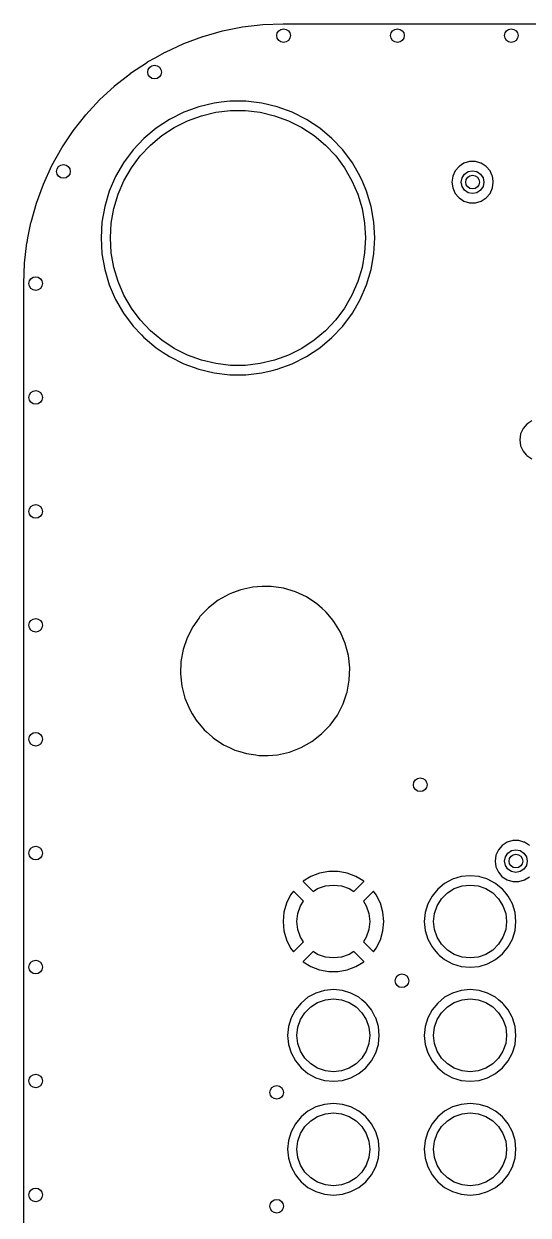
# Model space of a CAD drawing. Extents: x 100.3 to 185, y -144.7 to -85.3.
# Drawn here: x 100.3 to 111.37, y -111.44 to -85.3 of the extents above; entities that cross this region are included whole.
import ezdxf

# ---------------------------------------------------------------- set-up
doc = ezdxf.new("R2010")
doc.units = 0
doc.layers.add('BLACK', color=7, linetype='CONTINUOUS')

msp = doc.modelspace()

# ---------------------------------------------------------------- linework, layer by layer
at = {"layer": 'BLACK', "linetype": 'CONTINUOUS'}
for p, q in [((104.233, -85.5773), (104.66, -85.4572)), ((104.66, -85.4572), (104.664, -85.4563)), ((104.664, -85.4563), (105.099, -85.3701)), ((105.099, -85.3701), (105.103, -85.3695)), ((105.103, -85.3695), (105.543, -85.3178)), ((105.543, -85.3178), (105.547, -85.3175)), ((105.547, -85.3175), (105.991, -85.3005)), ((105.991, -85.3005), (105.993, -85.3005)), ((105.993, -85.3005), (106.04, -85.3006)), ((106.04, -85.3006), (106.04, -85.3006)), ((106.04, -85.3006), (106.047, -85.3006)), ((106.047, -85.3006), (106.048, -85.3005)), ((106.048, -85.3005), (151.507, -85.301)), ((103.407, -85.919), (103.81, -85.7334)), ((103.81, -85.7334), (103.813, -85.7319)), ((103.813, -85.7319), (104.229, -85.5785)), ((104.229, -85.5785), (104.233, -85.5773)), ((103.183, -86.0439), (103.403, -85.9207)), ((103.403, -85.9207), (103.407, -85.919)), ((102.644, -86.3859), (103.013, -86.1395)), ((103.013, -86.1395), (103.016, -86.1374)), ((103.016, -86.1374), (103.183, -86.0439)), ((102.293, -86.6629), (102.641, -86.3882)), ((102.641, -86.3882), (102.644, -86.3859)), ((101.964, -86.9667), (102.29, -86.6654)), ((102.29, -86.6654), (102.293, -86.6629)), ((101.661, -87.2953), (101.962, -86.9694)), ((101.962, -86.9694), (101.964, -86.9667)), ((104.478, -87.0401), (104.138, -87.1207)), ((104.634, -87.0219), (104.478, -87.0401)), ((104.825, -86.9995), (104.634, -87.0219)), ((105.175, -86.9995), (104.825, -86.9995)), ((105.409, -87.0269), (105.175, -86.9995)), ((105.522, -87.0401), (105.409, -87.0269)), ((105.862, -87.1207), (105.522, -87.0401)), ((101.384, -87.6469), (101.658, -87.2983)), ((101.658, -87.2983), (101.661, -87.2953)), ((103.81, -87.2402), (103.497, -87.3971)), ((103.957, -87.1866), (103.81, -87.2402)), ((103.81, -87.2402), (103.81, -87.2402)), ((103.81, -87.2402), (103.81, -87.2402)), ((103.891, -87.429), (104.197, -87.3176)), ((104.138, -87.1207), (103.957, -87.1866)), ((104.197, -87.3176), (104.514, -87.2425)), ((104.514, -87.2425), (104.837, -87.2047)), ((104.837, -87.2047), (105.163, -87.2047)), ((105.163, -87.2047), (105.486, -87.2425)), ((105.486, -87.2425), (105.803, -87.3176)), ((105.803, -87.3176), (106.109, -87.429)), ((106.19, -87.2402), (105.862, -87.1207)), ((105.862, -87.1207), (105.862, -87.1207)), ((105.862, -87.1207), (105.862, -87.1207)), ((106.503, -87.3971), (106.19, -87.2402)), ((106.19, -87.2402), (106.19, -87.2402)), ((106.19, -87.2402), (106.19, -87.2402)), ((103.497, -87.3971), (103.205, -87.5891)), ((103.328, -87.7541), (103.6, -87.5751)), ((103.6, -87.5751), (103.891, -87.429)), ((106.109, -87.429), (106.4, -87.5751)), ((106.4, -87.5751), (106.672, -87.7541)), ((106.652, -87.4955), (106.503, -87.3971)), ((106.795, -87.5892), (106.652, -87.4955)), ((101.223, -87.8887), (101.382, -87.65)), ((101.382, -87.65), (101.384, -87.6469)), ((102.937, -87.8138), (102.698, -88.068)), ((103.205, -87.5891), (102.937, -87.8138)), ((103.079, -87.9634), (103.328, -87.7541)), ((106.672, -87.7541), (106.921, -87.9634)), ((107.063, -87.8138), (106.795, -87.5892)), ((107.302, -88.068), (107.063, -87.8138)), ((100.918, -88.4096), (101.134, -88.0224)), ((101.134, -88.0224), (101.136, -88.019)), ((101.136, -88.019), (101.223, -87.8887)), ((102.698, -88.068), (102.489, -88.3484)), ((102.855, -88.2002), (103.079, -87.9634)), ((106.921, -87.9634), (107.145, -88.2002)), ((107.511, -88.3484), (107.302, -88.068)), ((102.489, -88.3484), (102.314, -88.6511)), ((102.489, -88.3484), (102.489, -88.3484)), ((102.661, -88.4614), (102.855, -88.2002)), ((107.145, -88.2002), (107.339, -88.4614)), ((107.686, -88.6511), (107.511, -88.3484)), ((109.961, -88.361), (109.852, -88.431)), ((110.085, -88.3245), (109.961, -88.361)), ((109.961, -88.361), (109.961, -88.361)), ((110.215, -88.3245), (110.085, -88.3245)), ((110.085, -88.3245), (110.085, -88.3245)), ((110.328, -88.3577), (110.215, -88.3245)), ((110.215, -88.3245), (110.215, -88.3245)), ((110.339, -88.361), (110.328, -88.3577)), ((110.448, -88.431), (110.339, -88.361)), ((110.339, -88.361), (110.339, -88.361)), ((110.339, -88.361), (110.339, -88.361)), ((100.731, -88.8161), (100.916, -88.413)), ((100.916, -88.413), (100.918, -88.4096)), ((102.498, -88.7434), (102.661, -88.4614)), ((107.339, -88.4614), (107.502, -88.7434)), ((109.767, -88.5289), (109.713, -88.6468)), ((109.852, -88.431), (109.767, -88.5289)), ((109.919, -88.6793), (109.973, -88.5982)), ((109.973, -88.5982), (110.054, -88.544)), ((110.054, -88.544), (110.15, -88.525)), ((110.15, -88.525), (110.246, -88.544)), ((110.246, -88.544), (110.327, -88.5982)), ((110.327, -88.5982), (110.381, -88.6793)), ((110.533, -88.5289), (110.448, -88.431)), ((110.448, -88.431), (110.448, -88.431)), ((110.448, -88.431), (110.448, -88.431)), ((110.582, -88.6361), (110.533, -88.5289)), ((100.576, -89.2361), (100.729, -88.8197)), ((100.729, -88.8197), (100.731, -88.8161)), ((102.314, -88.6511), (102.176, -88.972)), ((102.314, -88.6511), (102.314, -88.6511)), ((102.369, -89.0423), (102.498, -88.7434)), ((107.502, -88.7434), (107.631, -89.0423)), ((107.739, -88.775), (107.686, -88.6511)), ((107.824, -88.972), (107.739, -88.775)), ((109.713, -88.6468), (109.695, -88.775)), ((109.695, -88.775), (109.695, -88.775)), ((109.695, -88.775), (109.713, -88.9032)), ((109.9, -88.775), (109.919, -88.6793)), ((109.919, -88.8707), (109.9, -88.775)), ((109.973, -88.9518), (109.919, -88.8707)), ((110.381, -88.8707), (110.327, -88.9518)), ((110.381, -88.6793), (110.4, -88.775)), ((110.4, -88.775), (110.381, -88.8707)), ((110.587, -88.6468), (110.582, -88.6361)), ((110.602, -88.7566), (110.587, -88.6468)), ((110.587, -88.9032), (110.605, -88.775)), ((110.605, -88.775), (110.602, -88.7566)), ((102.176, -88.972), (102.075, -89.3069)), ((102.176, -88.972), (102.176, -88.972)), ((102.275, -89.3543), (102.369, -89.0423)), ((107.631, -89.0423), (107.725, -89.3543)), ((107.925, -89.3069), (107.824, -88.972)), ((109.713, -88.9032), (109.745, -88.972)), ((109.745, -88.972), (109.767, -89.0211)), ((109.767, -89.0211), (109.84, -89.105)), ((109.84, -89.105), (109.852, -89.119)), ((109.852, -89.119), (109.93, -89.1691)), ((110.054, -89.006), (109.973, -88.9518)), ((110.15, -89.025), (110.054, -89.006)), ((110.246, -89.006), (110.15, -89.025)), ((110.327, -88.9518), (110.246, -89.006)), ((110.339, -89.189), (110.448, -89.119)), ((110.448, -89.119), (110.533, -89.0211)), ((110.533, -89.0211), (110.587, -88.9032)), ((100.459, -89.6538), (100.575, -89.2398)), ((100.575, -89.2398), (100.576, -89.2361)), ((102.075, -89.3069), (102.015, -89.6511)), ((102.075, -89.3069), (102.075, -89.3069)), ((102.219, -89.6749), (102.275, -89.3543)), ((107.725, -89.3543), (107.781, -89.6749)), ((107.985, -89.6511), (107.925, -89.3069)), ((109.93, -89.1691), (109.961, -89.189)), ((109.961, -89.189), (110.085, -89.2255)), ((110.085, -89.2255), (110.085, -89.2255)), ((110.085, -89.2255), (110.215, -89.2255)), ((110.215, -89.2255), (110.339, -89.189)), ((110.215, -89.2255), (110.215, -89.2255)), ((100.39, -90), (100.455, -89.6706)), ((100.455, -89.6706), (100.456, -89.6669)), ((100.456, -89.6669), (100.459, -89.6538)), ((102.015, -89.6511), (101.994, -90)), ((102.2, -90), (102.219, -89.6749)), ((107.781, -89.6749), (107.8, -90)), ((108.006, -90), (107.985, -89.6511)), ((100.317, -90.55), (100.368, -90.1096)), ((100.368, -90.1096), (100.369, -90.1058)), ((100.369, -90.1058), (100.37, -90.1)), ((100.37, -90.1), (100.39, -90)), ((101.994, -90), (102.015, -90.3489)), ((102.219, -90.3251), (102.2, -90)), ((107.8, -90), (107.781, -90.3251)), ((107.985, -90.3489), (108.006, -90)), ((102.015, -90.3489), (102.075, -90.6931)), ((102.275, -90.6457), (102.219, -90.3251)), ((107.781, -90.3251), (107.725, -90.6457)), ((107.925, -90.6931), (107.985, -90.3489)), ((100.301, -90.9983), (100.317, -90.5541)), ((100.317, -90.5502), (100.317, -90.55)), ((100.317, -90.5541), (100.317, -90.5502)), ((102.075, -90.6931), (102.075, -90.6931)), ((102.075, -90.6931), (102.176, -91.028)), ((102.369, -90.9577), (102.275, -90.6457)), ((107.725, -90.6457), (107.631, -90.9577)), ((107.824, -91.028), (107.925, -90.6931)), ((102.498, -91.2566), (102.369, -90.9577)), ((107.631, -90.9577), (107.502, -91.2566)), ((100.3, -91.0553), (100.301, -91.0536)), ((100.3, -94.43), (100.3, -91.0553)), ((100.301, -91.0002), (100.301, -90.9983)), ((100.301, -91.0461), (100.301, -91.0002)), ((100.301, -91.0536), (100.301, -91.0461)), ((102.176, -91.028), (102.176, -91.028)), ((102.176, -91.028), (102.285, -91.2815)), ((107.686, -91.3489), (107.824, -91.028)), ((102.285, -91.2815), (102.314, -91.3489)), ((102.314, -91.3489), (102.489, -91.6516)), ((102.661, -91.5386), (102.498, -91.2566)), ((107.502, -91.2566), (107.339, -91.5386)), ((107.511, -91.6516), (107.686, -91.3489)), ((102.489, -91.6516), (102.698, -91.932)), ((102.855, -91.7998), (102.661, -91.5386)), ((107.339, -91.5386), (107.145, -91.7998)), ((107.302, -91.932), (107.511, -91.6516)), ((102.698, -91.932), (102.883, -92.1282)), ((103.079, -92.0366), (102.855, -91.7998)), ((107.145, -91.7998), (106.921, -92.0366)), ((107.063, -92.1862), (107.302, -91.932)), ((102.883, -92.1282), (102.937, -92.1862)), ((102.937, -92.1862), (102.962, -92.2071)), ((102.962, -92.2071), (103.205, -92.4108)), ((103.328, -92.2459), (103.079, -92.0366)), ((103.6, -92.4249), (103.328, -92.2459)), ((106.672, -92.2459), (106.4, -92.4249)), ((106.921, -92.0366), (106.672, -92.2459)), ((106.795, -92.4108), (107.063, -92.1862)), ((103.205, -92.4108), (103.36, -92.5125)), ((103.36, -92.5125), (103.496, -92.6024)), ((103.891, -92.571), (103.6, -92.4249)), ((106.4, -92.4249), (106.109, -92.571)), ((106.503, -92.6029), (106.795, -92.4108)), ((103.496, -92.6024), (103.497, -92.6029)), ((103.497, -92.6029), (103.81, -92.7598)), ((103.81, -92.7598), (104.138, -92.8793)), ((104.197, -92.6824), (103.891, -92.571)), ((104.514, -92.7575), (104.197, -92.6824)), ((104.837, -92.7953), (104.514, -92.7575)), ((105.163, -92.7953), (104.837, -92.7953)), ((105.486, -92.7575), (105.163, -92.7953)), ((105.803, -92.6824), (105.486, -92.7575)), ((106.109, -92.571), (105.803, -92.6824)), ((105.862, -92.8793), (106.19, -92.7598)), ((106.19, -92.7598), (106.503, -92.6029)), ((104.138, -92.8793), (104.138, -92.8793)), ((104.138, -92.8793), (104.138, -92.8793)), ((104.138, -92.8793), (104.478, -92.9599)), ((104.478, -92.9599), (104.478, -92.9599)), ((104.478, -92.9599), (104.478, -92.9599)), ((104.478, -92.9599), (104.825, -93.0005)), ((104.825, -93.0005), (104.825, -93.0005)), ((104.825, -93.0005), (105.175, -93.0005)), ((105.175, -93.0005), (105.522, -92.9599)), ((105.175, -93.0005), (105.175, -93.0005)), ((105.522, -92.9599), (105.749, -92.9062)), ((105.522, -92.9599), (105.522, -92.9599)), ((105.522, -92.9599), (105.522, -92.9599)), ((105.749, -92.9062), (105.862, -92.8793)), ((111.342, -94.086), (111.257, -94.1839)), ((111.451, -94.016), (111.342, -94.086)), ((111.203, -94.3018), (111.185, -94.43)), ((111.257, -94.1839), (111.203, -94.3018)), ((100.3, -99.5679), (100.3, -94.43)), ((111.185, -94.43), (111.185, -94.43)), ((111.185, -94.43), (111.203, -94.5582)), ((111.203, -94.5582), (111.226, -94.6079)), ((111.226, -94.6079), (111.257, -94.6761)), ((111.257, -94.6761), (111.326, -94.7559)), ((111.326, -94.7559), (111.342, -94.774)), ((111.342, -94.774), (111.451, -94.844)), ((105.06, -97.7192), (104.877, -97.7892)), ((105.325, -97.6602), (105.06, -97.7192)), ((105.528, -97.6453), (105.325, -97.6602)), ((105.325, -97.6602), (105.325, -97.6602)), ((105.325, -97.6602), (105.325, -97.6602)), ((105.731, -97.6453), (105.528, -97.6453)), ((106, -97.6848), (105.731, -97.6453)), ((105.731, -97.6453), (105.731, -97.6453)), ((106.26, -97.7631), (106, -97.6848)), ((106, -97.6848), (106, -97.6848)), ((106.506, -97.8783), (106.26, -97.7631)), ((104.569, -97.9491), (104.355, -98.115)), ((104.806, -97.8162), (104.569, -97.9491)), ((104.569, -97.9491), (104.569, -97.9491)), ((104.877, -97.7892), (104.806, -97.8162)), ((106.732, -98.0281), (106.506, -97.8783)), ((106.506, -97.8783), (106.506, -97.8783)), ((106.506, -97.8783), (106.506, -97.8783)), ((106.845, -98.1288), (106.732, -98.0281)), ((106.732, -98.0281), (106.732, -98.0281)), ((106.732, -98.0281), (106.732, -98.0281)), ((104.355, -98.115), (104.166, -98.3104)), ((104.355, -98.115), (104.355, -98.115)), ((106.918, -98.1949), (106.845, -98.1288)), ((106.934, -98.2093), (106.918, -98.1949)), ((107.054, -98.3528), (106.934, -98.2093)), ((106.934, -98.2093), (106.934, -98.2093)), ((104.008, -98.5312), (103.884, -98.7727)), ((104.146, -98.3386), (104.008, -98.5312)), ((104.166, -98.3104), (104.146, -98.3386)), ((104.166, -98.3104), (104.166, -98.3104)), ((104.166, -98.3104), (104.166, -98.3104)), ((104.166, -98.3104), (104.166, -98.3104)), ((107.108, -98.4179), (107.054, -98.3528)), ((107.249, -98.6497), (107.108, -98.4179)), ((103.884, -98.7727), (103.796, -99.0296)), ((103.884, -98.7727), (103.884, -98.7727)), ((107.356, -98.8996), (107.249, -98.6497)), ((103.796, -99.0296), (103.747, -99.2966)), ((103.796, -99.0296), (103.796, -99.0296)), ((107.424, -99.1622), (107.356, -98.8996)), ((103.747, -99.2966), (103.737, -99.5679)), ((107.454, -99.4321), (107.424, -99.1622)), ((100.3, -105), (100.3, -99.5679)), ((103.737, -99.5679), (103.767, -99.8378)), ((107.444, -99.7034), (107.454, -99.4321)), ((103.767, -99.8378), (103.835, -100.1)), ((107.395, -99.9704), (107.444, -99.7034)), ((103.835, -100.1), (103.835, -100.1)), ((103.835, -100.1), (103.942, -100.35)), ((107.307, -100.227), (107.383, -100.006)), ((107.383, -100.006), (107.395, -99.9704)), ((107.395, -99.9704), (107.395, -99.9704)), ((107.395, -99.9704), (107.395, -99.9704)), ((103.942, -100.35), (103.997, -100.441)), ((107.183, -100.469), (107.307, -100.227)), ((103.997, -100.441), (104.083, -100.581)), ((104.083, -100.581), (104.083, -100.582)), ((104.083, -100.582), (104.083, -100.582)), ((104.083, -100.582), (104.257, -100.791)), ((107.025, -100.69), (107.183, -100.469)), ((104.257, -100.791), (104.257, -100.791)), ((104.257, -100.791), (104.257, -100.791)), ((104.257, -100.791), (104.257, -100.791)), ((104.257, -100.791), (104.307, -100.836)), ((104.307, -100.836), (104.435, -100.95)), ((106.622, -101.051), (106.837, -100.885)), ((106.837, -100.885), (107.025, -100.69)), ((104.435, -100.95), (104.459, -100.972)), ((104.459, -100.972), (104.685, -101.122)), ((104.685, -101.122), (104.685, -101.122)), ((104.685, -101.122), (104.685, -101.122)), ((104.685, -101.122), (104.818, -101.184)), ((106.385, -101.184), (106.622, -101.051)), ((104.818, -101.184), (104.931, -101.237)), ((104.931, -101.237), (105.043, -101.271)), ((105.043, -101.271), (105.191, -101.315)), ((105.191, -101.315), (105.191, -101.315)), ((105.191, -101.315), (105.191, -101.315)), ((105.191, -101.315), (105.393, -101.345)), ((105.393, -101.345), (105.46, -101.355)), ((105.46, -101.355), (105.46, -101.355)), ((105.46, -101.355), (105.663, -101.355)), ((105.663, -101.355), (105.866, -101.34)), ((105.866, -101.34), (106.131, -101.281)), ((106.131, -101.281), (106.385, -101.184)), ((110.911, -103.261), (110.802, -103.331)), ((111.035, -103.224), (110.911, -103.261)), ((110.911, -103.261), (110.911, -103.261)), ((111.165, -103.224), (111.035, -103.224)), ((111.035, -103.224), (111.035, -103.224)), ((111.275, -103.257), (111.165, -103.224)), ((111.165, -103.224), (111.165, -103.224)), ((111.289, -103.261), (111.275, -103.257)), ((111.398, -103.331), (111.289, -103.261)), ((111.289, -103.261), (111.289, -103.261)), ((111.289, -103.261), (111.289, -103.261)), ((110.717, -103.429), (110.663, -103.547)), ((110.802, -103.331), (110.717, -103.429)), ((110.869, -103.579), (110.923, -103.498)), ((110.923, -103.498), (111.004, -103.444)), ((111.004, -103.444), (111.1, -103.425)), ((111.1, -103.425), (111.196, -103.444)), ((111.196, -103.444), (111.277, -103.498)), ((111.277, -103.498), (111.331, -103.579)), ((110.663, -103.547), (110.645, -103.675)), ((110.645, -103.675), (110.645, -103.675)), ((110.645, -103.675), (110.663, -103.803)), ((110.85, -103.675), (110.869, -103.579)), ((110.869, -103.771), (110.85, -103.675)), ((110.923, -103.852), (110.869, -103.771)), ((111.331, -103.771), (111.277, -103.852)), ((111.331, -103.579), (111.35, -103.675)), ((111.35, -103.675), (111.331, -103.771)), ((106.603, -104.011), (106.43, -104.118)), ((106.793, -103.937), (106.603, -104.011)), ((106.994, -103.9), (106.793, -103.937)), ((107.197, -103.9), (106.994, -103.9)), ((107.398, -103.937), (107.197, -103.9)), ((107.588, -104.011), (107.398, -103.937)), ((107.761, -104.118), (107.588, -104.011)), ((109.899, -104.014), (109.711, -104.071)), ((110.096, -103.995), (109.899, -104.014)), ((109.899, -104.014), (109.899, -104.014)), ((110.292, -104.014), (110.096, -103.995)), ((110.096, -103.995), (110.096, -103.995)), ((110.308, -104.019), (110.292, -104.014)), ((110.292, -104.014), (110.292, -104.014)), ((110.46, -104.065), (110.308, -104.019)), ((110.663, -103.803), (110.717, -103.921)), ((110.717, -103.921), (110.717, -103.921)), ((110.717, -103.921), (110.795, -104.011)), ((110.795, -104.011), (110.802, -104.019)), ((110.802, -104.019), (110.911, -104.089)), ((111.004, -103.906), (110.923, -103.852)), ((111.1, -103.925), (111.004, -103.906)), ((111.196, -103.906), (111.1, -103.925)), ((111.277, -103.852), (111.196, -103.906)), ((111.289, -104.089), (111.398, -104.019)), ((106.43, -104.118), (106.428, -104.12)), ((106.428, -104.12), (106.649, -104.341)), ((106.649, -104.341), (106.748, -104.279)), ((106.748, -104.279), (106.918, -104.22)), ((106.918, -104.22), (107.096, -104.2)), ((107.096, -104.2), (107.274, -104.22)), ((107.274, -104.22), (107.443, -104.279)), ((107.443, -104.279), (107.542, -104.341)), ((107.542, -104.341), (107.763, -104.12)), ((107.763, -104.12), (107.761, -104.118)), ((109.385, -104.289), (109.26, -104.441)), ((109.537, -104.164), (109.385, -104.289)), ((109.385, -104.289), (109.385, -104.289)), ((109.711, -104.071), (109.537, -104.164)), ((109.537, -104.164), (109.537, -104.164)), ((109.597, -104.374), (109.748, -104.279)), ((109.711, -104.071), (109.711, -104.071)), ((109.748, -104.279), (109.918, -104.22)), ((109.918, -104.22), (110.096, -104.2)), ((110.096, -104.2), (110.274, -104.22)), ((110.274, -104.22), (110.443, -104.279)), ((110.443, -104.279), (110.594, -104.374)), ((110.48, -104.071), (110.46, -104.065)), ((110.654, -104.164), (110.48, -104.071)), ((110.48, -104.071), (110.48, -104.071)), ((110.707, -104.208), (110.654, -104.164)), ((110.654, -104.164), (110.654, -104.164)), ((110.654, -104.164), (110.654, -104.164)), ((110.807, -104.289), (110.707, -104.208)), ((110.857, -104.35), (110.807, -104.289)), ((110.807, -104.289), (110.807, -104.289)), ((110.911, -104.089), (110.911, -104.089)), ((110.911, -104.089), (111.035, -104.126)), ((111.035, -104.126), (111.035, -104.126)), ((111.035, -104.126), (111.165, -104.126)), ((111.165, -104.126), (111.289, -104.089)), ((111.165, -104.126), (111.165, -104.126)), ((106.156, -104.418), (106.065, -104.601)), ((106.219, -104.335), (106.156, -104.418)), ((106.156, -104.418), (106.156, -104.418)), ((106.437, -104.554), (106.219, -104.335)), ((106.375, -104.653), (106.437, -104.554)), ((107.972, -104.335), (107.754, -104.554)), ((107.754, -104.554), (107.816, -104.653)), ((108.035, -104.418), (107.972, -104.335)), ((108.126, -104.601), (108.035, -104.418)), ((108.035, -104.418), (108.035, -104.418)), ((109.26, -104.441), (109.167, -104.615)), ((109.26, -104.441), (109.26, -104.441)), ((109.375, -104.653), (109.47, -104.501)), ((109.47, -104.501), (109.597, -104.374)), ((110.594, -104.374), (110.721, -104.501)), ((110.721, -104.501), (110.816, -104.653)), ((110.932, -104.441), (110.857, -104.35)), ((110.961, -104.496), (110.932, -104.441)), ((110.932, -104.441), (110.932, -104.441)), ((110.932, -104.441), (110.932, -104.441)), ((111.024, -104.615), (110.961, -104.496)), ((106.01, -104.797), (105.991, -105)), ((106.065, -104.601), (106.01, -104.797)), ((106.295, -105), (106.316, -104.822)), ((106.316, -104.822), (106.375, -104.653)), ((107.816, -104.653), (107.876, -104.822)), ((107.876, -104.822), (107.896, -105)), ((108.182, -104.797), (108.126, -104.601)), ((108.2, -105), (108.182, -104.797)), ((109.109, -104.804), (109.09, -105)), ((109.167, -104.615), (109.109, -104.804)), ((109.109, -104.804), (109.109, -104.804)), ((109.167, -104.615), (109.167, -104.615)), ((109.295, -105), (109.316, -104.822)), ((109.316, -104.822), (109.375, -104.653)), ((110.816, -104.653), (110.876, -104.822)), ((110.876, -104.822), (110.896, -105)), ((111.082, -104.804), (111.024, -104.615)), ((111.101, -105), (111.082, -104.804)), ((111.082, -104.804), (111.082, -104.804)), ((111.082, -104.804), (111.082, -104.804)), ((100.3, -107.5), (100.3, -105)), ((105.991, -105), (106.01, -105.203)), ((106.316, -105.178), (106.295, -105)), ((107.896, -105), (107.876, -105.178)), ((108.182, -105.203), (108.2, -105)), ((108.2, -105), (108.2, -105)), ((109.09, -105), (109.09, -105)), ((109.09, -105), (109.109, -105.196)), ((109.316, -105.178), (109.295, -105)), ((110.896, -105), (110.876, -105.178)), ((111.082, -105.196), (111.101, -105)), ((111.101, -105), (111.101, -105)), ((106.01, -105.203), (106.065, -105.399)), ((106.375, -105.347), (106.316, -105.178)), ((106.437, -105.446), (106.375, -105.347)), ((107.816, -105.347), (107.754, -105.446)), ((107.876, -105.178), (107.816, -105.347)), ((108.126, -105.399), (108.182, -105.203)), ((109.109, -105.196), (109.109, -105.196)), ((109.109, -105.196), (109.167, -105.385)), ((109.375, -105.347), (109.316, -105.178)), ((109.47, -105.499), (109.375, -105.347)), ((110.816, -105.347), (110.721, -105.499)), ((110.876, -105.178), (110.816, -105.347)), ((111.024, -105.385), (111.082, -105.196)), ((111.082, -105.196), (111.082, -105.196)), ((106.065, -105.399), (106.156, -105.582)), ((106.156, -105.582), (106.156, -105.582)), ((106.156, -105.582), (106.219, -105.665)), ((106.219, -105.665), (106.437, -105.446)), ((107.754, -105.446), (107.972, -105.665)), ((107.972, -105.665), (108.035, -105.582)), ((108.035, -105.582), (108.126, -105.399)), ((108.035, -105.582), (108.035, -105.582)), ((109.167, -105.385), (109.26, -105.559)), ((109.26, -105.559), (109.26, -105.559)), ((109.26, -105.559), (109.26, -105.559)), ((109.26, -105.559), (109.304, -105.612)), ((109.304, -105.612), (109.385, -105.711)), ((109.597, -105.626), (109.47, -105.499)), ((110.721, -105.499), (110.594, -105.626)), ((110.807, -105.711), (110.932, -105.559)), ((110.932, -105.559), (111.024, -105.385)), ((106.649, -105.659), (106.428, -105.88)), ((106.428, -105.88), (106.43, -105.882)), ((106.43, -105.882), (106.603, -105.989)), ((106.748, -105.721), (106.649, -105.659)), ((106.918, -105.78), (106.748, -105.721)), ((107.096, -105.8), (106.918, -105.78)), ((107.274, -105.78), (107.096, -105.8)), ((107.443, -105.721), (107.274, -105.78)), ((107.542, -105.659), (107.443, -105.721)), ((107.763, -105.88), (107.542, -105.659)), ((107.588, -105.989), (107.761, -105.882)), ((107.761, -105.882), (107.763, -105.88)), ((109.385, -105.711), (109.385, -105.711)), ((109.385, -105.711), (109.418, -105.738)), ((109.418, -105.738), (109.537, -105.836)), ((109.537, -105.836), (109.537, -105.836)), ((109.537, -105.836), (109.537, -105.836)), ((109.537, -105.836), (109.711, -105.929)), ((109.748, -105.721), (109.597, -105.626)), ((109.918, -105.78), (109.748, -105.721)), ((110.096, -105.8), (109.918, -105.78)), ((110.274, -105.78), (110.096, -105.8)), ((110.443, -105.721), (110.274, -105.78)), ((110.594, -105.626), (110.443, -105.721)), ((110.48, -105.929), (110.654, -105.836)), ((110.654, -105.836), (110.807, -105.711)), ((106.603, -105.989), (106.793, -106.063)), ((106.793, -106.063), (106.994, -106.1)), ((106.994, -106.1), (107.197, -106.1)), ((107.197, -106.1), (107.398, -106.063)), ((107.398, -106.063), (107.588, -105.989)), ((109.711, -105.929), (109.711, -105.929)), ((109.711, -105.929), (109.899, -105.986)), ((109.899, -105.986), (109.899, -105.986)), ((109.899, -105.986), (109.899, -105.986)), ((109.899, -105.986), (110.096, -106.005)), ((110.096, -106.005), (110.292, -105.986)), ((110.096, -106.005), (110.096, -106.005)), ((110.096, -106.005), (110.096, -106.005)), ((110.292, -105.986), (110.48, -105.929)), ((110.292, -105.986), (110.292, -105.986)), ((110.292, -105.986), (110.292, -105.986)), ((106.537, -106.664), (106.385, -106.789)), ((106.711, -106.571), (106.537, -106.664)), ((106.537, -106.664), (106.537, -106.664)), ((106.899, -106.514), (106.711, -106.571)), ((106.711, -106.571), (106.711, -106.571)), ((107.096, -106.495), (106.899, -106.514)), ((106.899, -106.514), (106.899, -106.514)), ((107.292, -106.514), (107.096, -106.495)), ((107.096, -106.495), (107.096, -106.495)), ((107.48, -106.571), (107.292, -106.514)), ((107.292, -106.514), (107.292, -106.514)), ((107.654, -106.664), (107.48, -106.571)), ((107.48, -106.571), (107.48, -106.571)), ((107.718, -106.716), (107.654, -106.664)), ((107.654, -106.664), (107.654, -106.664)), ((107.654, -106.664), (107.654, -106.664)), ((109.537, -106.664), (109.385, -106.789)), ((109.711, -106.571), (109.537, -106.664)), ((109.537, -106.664), (109.537, -106.664)), ((109.899, -106.514), (109.711, -106.571)), ((109.711, -106.571), (109.711, -106.571)), ((110.096, -106.495), (109.899, -106.514)), ((109.899, -106.514), (109.899, -106.514)), ((110.292, -106.514), (110.096, -106.495)), ((110.096, -106.495), (110.096, -106.495)), ((110.48, -106.571), (110.292, -106.514)), ((110.292, -106.514), (110.292, -106.514)), ((110.654, -106.664), (110.48, -106.571)), ((110.48, -106.571), (110.48, -106.571)), ((110.718, -106.716), (110.654, -106.664)), ((110.654, -106.664), (110.654, -106.664)), ((110.654, -106.664), (110.654, -106.664)), ((106.385, -106.789), (106.26, -106.941)), ((106.385, -106.789), (106.385, -106.789)), ((106.47, -107.001), (106.597, -106.874)), ((106.597, -106.874), (106.748, -106.779)), ((106.748, -106.779), (106.918, -106.72)), ((106.918, -106.72), (107.096, -106.7)), ((107.096, -106.7), (107.274, -106.72)), ((107.274, -106.72), (107.443, -106.779)), ((107.443, -106.779), (107.594, -106.874)), ((107.594, -106.874), (107.721, -107.001)), ((107.807, -106.789), (107.718, -106.716)), ((107.827, -106.814), (107.807, -106.789)), ((107.807, -106.789), (107.807, -106.789)), ((107.932, -106.941), (107.827, -106.814)), ((109.385, -106.789), (109.26, -106.941)), ((109.385, -106.789), (109.385, -106.789)), ((109.47, -107.001), (109.597, -106.874)), ((109.597, -106.874), (109.748, -106.779)), ((109.748, -106.779), (109.918, -106.72)), ((109.918, -106.72), (110.096, -106.7)), ((110.096, -106.7), (110.274, -106.72)), ((110.274, -106.72), (110.443, -106.779)), ((110.443, -106.779), (110.594, -106.874)), ((110.594, -106.874), (110.721, -107.001)), ((110.807, -106.789), (110.718, -106.716)), ((110.827, -106.814), (110.807, -106.789)), ((110.807, -106.789), (110.807, -106.789)), ((110.932, -106.941), (110.827, -106.814)), ((106.167, -107.115), (106.109, -107.304)), ((106.26, -106.941), (106.167, -107.115)), ((106.167, -107.115), (106.167, -107.115)), ((106.26, -106.941), (106.26, -106.941)), ((106.316, -107.322), (106.375, -107.153)), ((106.375, -107.153), (106.47, -107.001)), ((107.721, -107.001), (107.816, -107.153)), ((107.816, -107.153), (107.876, -107.322)), ((108.015, -107.098), (107.932, -106.941)), ((107.932, -106.941), (107.932, -106.941)), ((107.932, -106.941), (107.932, -106.941)), ((108.024, -107.115), (108.015, -107.098)), ((108.082, -107.304), (108.024, -107.115)), ((109.167, -107.115), (109.109, -107.304)), ((109.26, -106.941), (109.167, -107.115)), ((109.167, -107.115), (109.167, -107.115)), ((109.26, -106.941), (109.26, -106.941)), ((109.316, -107.322), (109.375, -107.153)), ((109.375, -107.153), (109.47, -107.001)), ((110.721, -107.001), (110.816, -107.153)), ((110.816, -107.153), (110.876, -107.322)), ((111.015, -107.098), (110.932, -106.941)), ((110.932, -106.941), (110.932, -106.941)), ((110.932, -106.941), (110.932, -106.941)), ((111.024, -107.115), (111.015, -107.098)), ((111.082, -107.304), (111.024, -107.115)), ((106.109, -107.304), (106.09, -107.5)), ((106.109, -107.304), (106.109, -107.304)), ((106.295, -107.5), (106.316, -107.322)), ((107.876, -107.322), (107.896, -107.5)), ((108.101, -107.5), (108.082, -107.304)), ((108.082, -107.304), (108.082, -107.304)), ((108.082, -107.304), (108.082, -107.304)), ((109.109, -107.304), (109.09, -107.5)), ((109.109, -107.304), (109.109, -107.304)), ((109.295, -107.5), (109.316, -107.322)), ((110.876, -107.322), (110.896, -107.5)), ((111.101, -107.5), (111.082, -107.304)), ((111.082, -107.304), (111.082, -107.304)), ((111.082, -107.304), (111.082, -107.304)), ((100.3, -110), (100.3, -107.5)), ((106.09, -107.5), (106.09, -107.5)), ((106.09, -107.5), (106.109, -107.696)), ((106.109, -107.696), (106.109, -107.696)), ((106.109, -107.696), (106.167, -107.885)), ((106.316, -107.678), (106.295, -107.5)), ((106.375, -107.847), (106.316, -107.678)), ((107.876, -107.678), (107.816, -107.847)), ((107.896, -107.5), (107.876, -107.678)), ((108.024, -107.885), (108.082, -107.696)), ((108.082, -107.694), (108.101, -107.5)), ((108.082, -107.696), (108.082, -107.694)), ((108.101, -107.5), (108.101, -107.5)), ((109.09, -107.5), (109.09, -107.5)), ((109.09, -107.5), (109.109, -107.696)), ((109.109, -107.696), (109.109, -107.696)), ((109.109, -107.696), (109.167, -107.885)), ((109.316, -107.678), (109.295, -107.5)), ((109.375, -107.847), (109.316, -107.678)), ((110.876, -107.678), (110.816, -107.847)), ((110.896, -107.5), (110.876, -107.678)), ((111.024, -107.885), (111.082, -107.696)), ((111.082, -107.694), (111.101, -107.5)), ((111.082, -107.696), (111.082, -107.694)), ((111.101, -107.5), (111.101, -107.5)), ((106.167, -107.885), (106.167, -107.885)), ((106.167, -107.885), (106.26, -108.059)), ((106.47, -107.999), (106.375, -107.847)), ((107.816, -107.847), (107.721, -107.999)), ((107.932, -108.059), (108.024, -107.885)), ((109.167, -107.885), (109.167, -107.885)), ((109.167, -107.885), (109.26, -108.059)), ((109.47, -107.999), (109.375, -107.847)), ((110.816, -107.847), (110.721, -107.999)), ((110.932, -108.059), (111.024, -107.885)), ((106.26, -108.059), (106.26, -108.059)), ((106.26, -108.059), (106.26, -108.059)), ((106.26, -108.059), (106.296, -108.103)), ((106.296, -108.103), (106.385, -108.211)), ((106.385, -108.211), (106.385, -108.211)), ((106.385, -108.211), (106.433, -108.25)), ((106.597, -108.126), (106.47, -107.999)), ((106.748, -108.221), (106.597, -108.126)), ((106.918, -108.28), (106.748, -108.221)), ((107.443, -108.221), (107.274, -108.28)), ((107.594, -108.126), (107.443, -108.221)), ((107.721, -107.999), (107.594, -108.126)), ((107.654, -108.336), (107.807, -108.211)), ((107.807, -108.211), (107.932, -108.059)), ((109.26, -108.059), (109.26, -108.059)), ((109.26, -108.059), (109.26, -108.059)), ((109.26, -108.059), (109.296, -108.103)), ((109.296, -108.103), (109.385, -108.211)), ((109.385, -108.211), (109.385, -108.211)), ((109.385, -108.211), (109.433, -108.25)), ((109.597, -108.126), (109.47, -107.999)), ((109.748, -108.221), (109.597, -108.126)), ((109.918, -108.28), (109.748, -108.221)), ((110.443, -108.221), (110.274, -108.28)), ((110.594, -108.126), (110.443, -108.221)), ((110.721, -107.999), (110.594, -108.126)), ((110.654, -108.336), (110.807, -108.211)), ((110.807, -108.211), (110.932, -108.059)), ((106.433, -108.25), (106.537, -108.336)), ((106.537, -108.336), (106.537, -108.336)), ((106.537, -108.336), (106.537, -108.336)), ((106.537, -108.336), (106.711, -108.429)), ((106.711, -108.429), (106.711, -108.429)), ((106.711, -108.429), (106.899, -108.486)), ((106.899, -108.486), (106.899, -108.486)), ((106.899, -108.486), (106.899, -108.486)), ((106.899, -108.486), (107.096, -108.505)), ((107.096, -108.3), (106.918, -108.28)), ((107.274, -108.28), (107.096, -108.3)), ((107.096, -108.505), (107.292, -108.486)), ((107.292, -108.486), (107.48, -108.429)), ((107.292, -108.486), (107.292, -108.486)), ((107.292, -108.486), (107.292, -108.486)), ((107.48, -108.429), (107.654, -108.336)), ((109.433, -108.25), (109.537, -108.336)), ((109.537, -108.336), (109.537, -108.336)), ((109.537, -108.336), (109.537, -108.336)), ((109.537, -108.336), (109.711, -108.429)), ((109.711, -108.429), (109.711, -108.429)), ((109.711, -108.429), (109.899, -108.486)), ((109.899, -108.486), (109.899, -108.486)), ((109.899, -108.486), (109.899, -108.486)), ((109.899, -108.486), (110.096, -108.505)), ((110.096, -108.3), (109.918, -108.28)), ((110.274, -108.28), (110.096, -108.3)), ((110.096, -108.505), (110.292, -108.486)), ((110.292, -108.486), (110.48, -108.429)), ((110.292, -108.486), (110.292, -108.486)), ((110.292, -108.486), (110.292, -108.486)), ((110.48, -108.429), (110.654, -108.336)), ((107.096, -108.505), (107.096, -108.505)), ((107.096, -108.505), (107.096, -108.505)), ((110.096, -108.505), (110.096, -108.505)), ((110.096, -108.505), (110.096, -108.505)), ((106.899, -109.014), (106.711, -109.071)), ((107.096, -108.995), (106.899, -109.014)), ((106.899, -109.014), (106.899, -109.014)), ((107.292, -109.014), (107.096, -108.995)), ((107.096, -108.995), (107.096, -108.995)), ((107.48, -109.071), (107.292, -109.014)), ((107.292, -109.014), (107.292, -109.014)), ((109.899, -109.014), (109.711, -109.071)), ((110.096, -108.995), (109.899, -109.014)), ((109.899, -109.014), (109.899, -109.014)), ((110.292, -109.014), (110.096, -108.995)), ((110.096, -108.995), (110.096, -108.995)), ((110.48, -109.071), (110.292, -109.014)), ((110.292, -109.014), (110.292, -109.014)), ((106.537, -109.164), (106.385, -109.289)), ((106.711, -109.071), (106.537, -109.164)), ((106.537, -109.164), (106.537, -109.164)), ((106.597, -109.374), (106.748, -109.279)), ((106.711, -109.071), (106.711, -109.071)), ((106.748, -109.279), (106.918, -109.22)), ((106.918, -109.22), (107.096, -109.2)), ((107.096, -109.2), (107.274, -109.22)), ((107.274, -109.22), (107.443, -109.279)), ((107.443, -109.279), (107.594, -109.374)), ((107.654, -109.164), (107.48, -109.071)), ((107.48, -109.071), (107.48, -109.071)), ((107.718, -109.216), (107.654, -109.164)), ((107.654, -109.164), (107.654, -109.164)), ((107.654, -109.164), (107.654, -109.164)), ((107.807, -109.289), (107.718, -109.216)), ((109.537, -109.164), (109.385, -109.289)), ((109.711, -109.071), (109.537, -109.164)), ((109.537, -109.164), (109.537, -109.164)), ((109.597, -109.374), (109.748, -109.279)), ((109.711, -109.071), (109.711, -109.071)), ((109.748, -109.279), (109.918, -109.22)), ((109.918, -109.22), (110.096, -109.2)), ((110.096, -109.2), (110.274, -109.22)), ((110.274, -109.22), (110.443, -109.279)), ((110.443, -109.279), (110.594, -109.374)), ((110.654, -109.164), (110.48, -109.071)), ((110.48, -109.071), (110.48, -109.071)), ((110.718, -109.216), (110.654, -109.164)), ((110.654, -109.164), (110.654, -109.164)), ((110.654, -109.164), (110.654, -109.164)), ((110.807, -109.289), (110.718, -109.216)), ((106.26, -109.441), (106.167, -109.615)), ((106.385, -109.289), (106.26, -109.441)), ((106.26, -109.441), (106.26, -109.441)), ((106.375, -109.653), (106.47, -109.501)), ((106.385, -109.289), (106.385, -109.289)), ((106.47, -109.501), (106.597, -109.374)), ((107.594, -109.374), (107.721, -109.501)), ((107.721, -109.501), (107.816, -109.653)), ((107.842, -109.332), (107.807, -109.289)), ((107.807, -109.289), (107.807, -109.289)), ((107.932, -109.441), (107.842, -109.332)), ((108.024, -109.615), (107.932, -109.441)), ((107.932, -109.441), (107.932, -109.441)), ((107.932, -109.441), (107.932, -109.441)), ((109.26, -109.441), (109.167, -109.615)), ((109.385, -109.289), (109.26, -109.441)), ((109.26, -109.441), (109.26, -109.441)), ((109.375, -109.653), (109.47, -109.501)), ((109.385, -109.289), (109.385, -109.289)), ((109.47, -109.501), (109.597, -109.374)), ((110.594, -109.374), (110.721, -109.501)), ((110.721, -109.501), (110.816, -109.653)), ((110.842, -109.332), (110.807, -109.289)), ((110.807, -109.289), (110.807, -109.289)), ((110.932, -109.441), (110.842, -109.332)), ((111.024, -109.615), (110.932, -109.441)), ((110.932, -109.441), (110.932, -109.441)), ((110.932, -109.441), (110.932, -109.441)), ((106.109, -109.804), (106.09, -110)), ((106.167, -109.615), (106.109, -109.804)), ((106.109, -109.804), (106.109, -109.804)), ((106.167, -109.615), (106.167, -109.615)), ((106.316, -109.822), (106.375, -109.653)), ((107.816, -109.653), (107.876, -109.822)), ((108.082, -109.804), (108.024, -109.615)), ((108.024, -109.615), (108.024, -109.615)), ((108.101, -110), (108.082, -109.804)), ((108.082, -109.804), (108.082, -109.804)), ((108.082, -109.804), (108.082, -109.804)), ((109.109, -109.804), (109.09, -110)), ((109.167, -109.615), (109.109, -109.804)), ((109.109, -109.804), (109.109, -109.804)), ((109.167, -109.615), (109.167, -109.615)), ((109.316, -109.822), (109.375, -109.653)), ((110.816, -109.653), (110.876, -109.822)), ((111.082, -109.804), (111.024, -109.615)), ((111.024, -109.615), (111.024, -109.615)), ((111.101, -110), (111.082, -109.804)), ((111.082, -109.804), (111.082, -109.804)), ((111.082, -109.804), (111.082, -109.804)), ((100.3, -112.5), (100.3, -110)), ((106.09, -110), (106.09, -110)), ((106.09, -110), (106.109, -110.196)), ((106.295, -110), (106.316, -109.822)), ((106.316, -110.178), (106.295, -110)), ((107.876, -109.822), (107.896, -110)), ((107.896, -110), (107.876, -110.178)), ((108.082, -110.193), (108.101, -110)), ((108.101, -110), (108.101, -110)), ((109.09, -110), (109.09, -110)), ((109.09, -110), (109.109, -110.196)), ((109.295, -110), (109.316, -109.822)), ((109.316, -110.178), (109.295, -110)), ((110.876, -109.822), (110.896, -110)), ((110.896, -110), (110.876, -110.178)), ((111.082, -110.193), (111.101, -110)), ((111.101, -110), (111.101, -110)), ((106.109, -110.196), (106.109, -110.196)), ((106.109, -110.196), (106.167, -110.385)), ((106.375, -110.347), (106.316, -110.178)), ((107.876, -110.178), (107.816, -110.347)), ((108.024, -110.385), (108.082, -110.196)), ((108.082, -110.196), (108.082, -110.193)), ((109.109, -110.196), (109.109, -110.196)), ((109.109, -110.196), (109.167, -110.385)), ((109.375, -110.347), (109.316, -110.178)), ((110.876, -110.178), (110.816, -110.347)), ((111.024, -110.385), (111.082, -110.196)), ((111.082, -110.196), (111.082, -110.193)), ((106.167, -110.385), (106.167, -110.385)), ((106.167, -110.385), (106.26, -110.559)), ((106.26, -110.559), (106.26, -110.559)), ((106.26, -110.559), (106.26, -110.559)), ((106.26, -110.559), (106.312, -110.622)), ((106.47, -110.499), (106.375, -110.347)), ((106.597, -110.626), (106.47, -110.499)), ((107.721, -110.499), (107.594, -110.626)), ((107.816, -110.347), (107.721, -110.499)), ((107.807, -110.711), (107.932, -110.559)), ((107.932, -110.559), (108.024, -110.385)), ((109.167, -110.385), (109.167, -110.385)), ((109.167, -110.385), (109.26, -110.559)), ((109.26, -110.559), (109.26, -110.559)), ((109.26, -110.559), (109.26, -110.559)), ((109.26, -110.559), (109.312, -110.622)), ((109.47, -110.499), (109.375, -110.347)), ((109.597, -110.626), (109.47, -110.499)), ((110.721, -110.499), (110.594, -110.626)), ((110.816, -110.347), (110.721, -110.499)), ((110.807, -110.711), (110.932, -110.559)), ((110.932, -110.559), (111.024, -110.385)), ((106.312, -110.622), (106.385, -110.711)), ((106.385, -110.711), (106.385, -110.711)), ((106.385, -110.711), (106.438, -110.755)), ((106.438, -110.755), (106.537, -110.836)), ((106.537, -110.836), (106.537, -110.836)), ((106.537, -110.836), (106.537, -110.836)), ((106.537, -110.836), (106.711, -110.929)), ((106.748, -110.721), (106.597, -110.626)), ((106.918, -110.78), (106.748, -110.721)), ((107.096, -110.8), (106.918, -110.78)), ((107.274, -110.78), (107.096, -110.8)), ((107.443, -110.721), (107.274, -110.78)), ((107.594, -110.626), (107.443, -110.721)), ((107.48, -110.929), (107.654, -110.836)), ((107.654, -110.836), (107.807, -110.711)), ((109.312, -110.622), (109.385, -110.711)), ((109.385, -110.711), (109.385, -110.711)), ((109.385, -110.711), (109.438, -110.755)), ((109.438, -110.755), (109.537, -110.836)), ((109.537, -110.836), (109.537, -110.836)), ((109.537, -110.836), (109.537, -110.836)), ((109.537, -110.836), (109.711, -110.929)), ((109.748, -110.721), (109.597, -110.626)), ((109.918, -110.78), (109.748, -110.721)), ((110.096, -110.8), (109.918, -110.78)), ((110.274, -110.78), (110.096, -110.8)), ((110.443, -110.721), (110.274, -110.78)), ((110.594, -110.626), (110.443, -110.721)), ((110.48, -110.929), (110.654, -110.836)), ((110.654, -110.836), (110.807, -110.711)), ((106.711, -110.929), (106.711, -110.929)), ((106.711, -110.929), (106.899, -110.986)), ((106.899, -110.986), (106.899, -110.986)), ((106.899, -110.986), (106.899, -110.986)), ((106.899, -110.986), (107.096, -111.005)), ((107.096, -111.005), (107.292, -110.986)), ((107.096, -111.005), (107.096, -111.005)), ((107.096, -111.005), (107.096, -111.005)), ((107.292, -110.986), (107.48, -110.929)), ((107.292, -110.986), (107.292, -110.986)), ((107.292, -110.986), (107.292, -110.986)), ((109.711, -110.929), (109.711, -110.929)), ((109.711, -110.929), (109.899, -110.986)), ((109.899, -110.986), (109.899, -110.986)), ((109.899, -110.986), (109.899, -110.986)), ((109.899, -110.986), (110.096, -111.005)), ((110.096, -111.005), (110.292, -110.986)), ((110.096, -111.005), (110.096, -111.005)), ((110.096, -111.005), (110.096, -111.005)), ((110.292, -110.986), (110.48, -110.929)), ((110.292, -110.986), (110.292, -110.986)), ((110.292, -110.986), (110.292, -110.986))]:
    msp.add_line(p, q, dxfattribs=at)
at = {"layer": 'BLACK'}
for centre in [(106, -85.56), (108.5, -85.56), (111, -85.56), (103.17, -86.36), (101.17, -88.54), (110.15, -88.775), (100.56, -91), (100.56, -93.5), (100.56, -96), (100.56, -98.5), (100.56, -101), (109, -102), (100.56, -103.5), (111.1, -103.675), (100.56, -106), (108.6, -106.3), (100.56, -108.5), (105.85, -108.75), (100.56, -111), (105.85, -111.25)]:
    msp.add_circle(centre, 0.15, dxfattribs=at)

doc.saveas('drawing.dxf')
